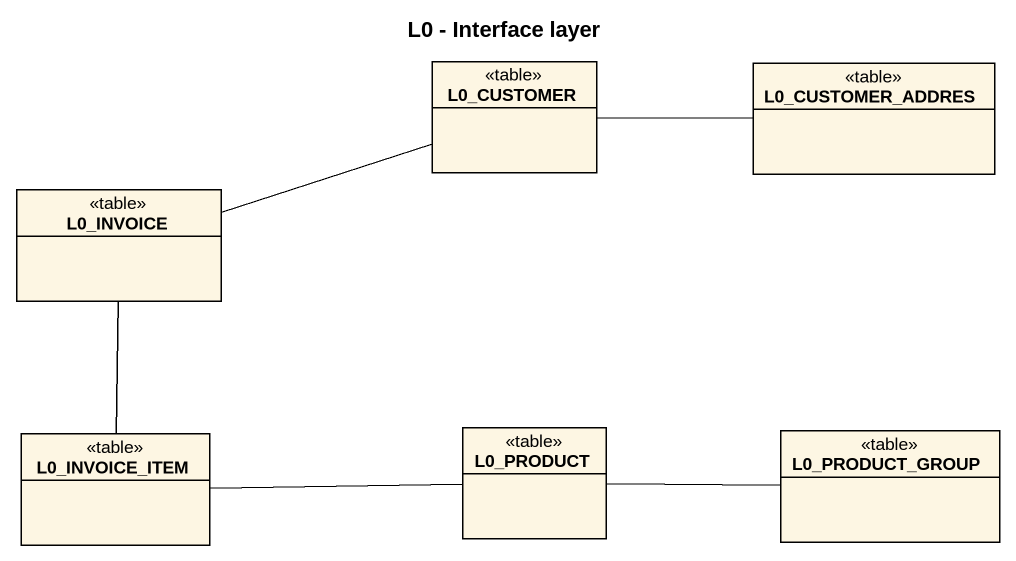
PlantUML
@startuml
title L0 - Interface layer
hide circle
hide empty members
class L0_CUSTOMER <<table>>
class L0_CUSTOMER_ADDRES <<table>>
class L0_INVOICE <<table>>
class L0_INVOICE_ITEM <<table>>
class L0_PRODUCT <<table>>
class L0_PRODUCT_GROUP <<table>>
L0_CUSTOMER -right- L0_CUSTOMER_ADDRES
L0_INVOICE -right- L0_CUSTOMER
L0_INVOICE_ITEM -up- L0_INVOICE
L0_INVOICE_ITEM -right- L0_PRODUCT
L0_PRODUCT -right- L0_PRODUCT_GROUP
@enduml
